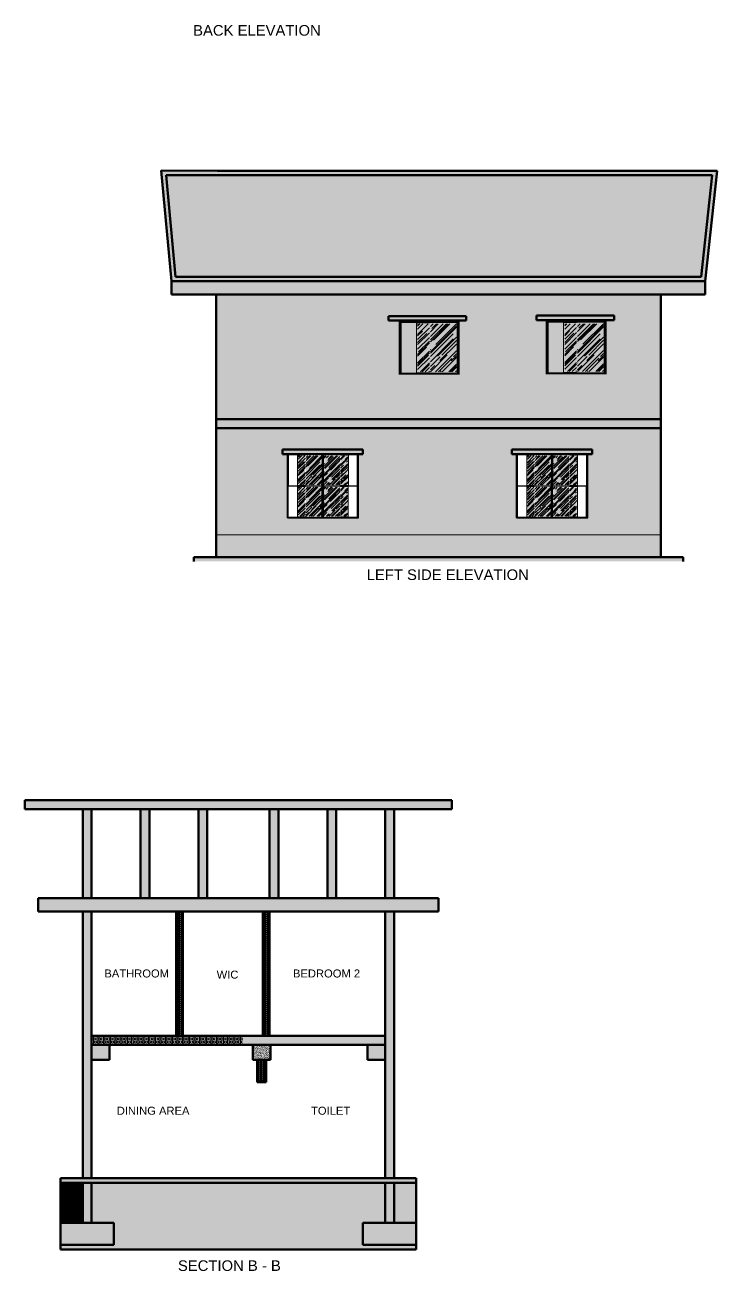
# Model space of a CAD drawing. Header units: millimetres. Extents: x -18002 to 19000, y -38859 to 21000.
# Drawn here: x -5034 to 10529, y -38726 to -10708 of the extents above; entities that cross this region are included whole.
import ezdxf

# ---------------------------------------------------------------- set-up
doc = ezdxf.new("R2010")
doc.units = ezdxf.units.MM
for name, color, linetype, lineweight in [('A Anno Text', 6, 'Continuous', 25), ('A Glaz', 4, 'Continuous', 25), ('A Wall', 7, 'Continuous', 50), ('hatch', 8, 'Continuous', 0), ('TEXT', 250, 'Continuous', 0)]:
    doc.layers.add(name, color=color, linetype=linetype, lineweight=lineweight)
for name, color, linetype, lineweight, true_color in [('elevation', 7, 'Continuous', 25, 0xf5f3c7), ('UNDER', 7, 'Continuous', 25, 0xdfc3a4), ('wall elev', 7, 'Continuous', 0, 0x9d5420)]:
    doc.layers.add(name, color=color, linetype=linetype, lineweight=lineweight, true_color=true_color)
doc.styles.get("Standard").update_dxf_attribs({"font": 'arial.ttf'})
pattern_1 = [(90, (-13176.35, -26221.85), (-127, 8e-15), []), (90, (-13144.6, -26221.85), (-127, 8e-15), []), (0, (-13176.35, -26221.85), (0, 127), [-31.75, 31.75]), (0, (-13176.35, -26190.1), (0, 127), [-31.75, 31.75]), (0, (-13176.35, -26158.35), (0, 127), [31.75, -31.75]), (0, (-13176.35, -26126.6), (0, 127), [31.75, -31.75]), (90, (-13112.85, -26221.85), (-127, 8e-15), [31.75, -31.75]), (90, (-13081.1, -26221.85), (-127, 8e-15), [31.75, -31.75])]
pattern_2 = [(0, (-30825.644, -26221.845), (0, 44.45), []), (0, (-30825.644, -26199.62), (0, 44.45), [22.225, -11.1125])]

msp = doc.modelspace()

# ---------------------------------------------------------------- hatches: boundary and pattern name
at = {"layer": 'A Glaz', "lineweight": 25}
h = msp.add_hatch(dxfattribs=at)
h.set_pattern_fill('ANSI31', color=256, scale=0.25, angle=45, style=0)
h.set_pattern_definition([(90, (855721.3368, -270996.2198), (-0.79375, 9e-17), [])])
h.paths.add_polyline_path([(4693, -17406), (4693, -18531), (3424, -18531), (3424, -17406)])
h.paths.add_polyline_path([(4084, -18506), (4084, -17431), (4668, -17431), (4668, -18506)])
h.paths.add_polyline_path([(4730, -17369), (3387, -17369), (3387, -18569), (4730, -18569)])
h.paths.add_polyline_path([(4084, -18506), (4084, -17431), (4668, -17431), (4668, -18506)])
h = msp.add_hatch(dxfattribs=at)
h.set_pattern_fill('ANSI31', color=256, scale=0.25, angle=45, style=0)
h.set_pattern_definition([(90, (859028.22375, -270991.2377), (-0.79375, 9e-17), [])])
h.paths.add_polyline_path([(8000, -17401), (8000, -18526), (6731, -18526), (6731, -17401)])
h.paths.add_polyline_path([(7390, -18501), (7390, -17426), (7975, -17426), (7975, -18501)])
h.paths.add_polyline_path([(8037, -17364), (6693, -17364), (6693, -18564), (8037, -18564)])
h.paths.add_polyline_path([(7390, -18501), (7390, -17426), (7975, -17426), (7975, -18501)])
at = {"layer": 'A Glaz', "lineweight": 25, "ltscale": 20}
h = msp.add_hatch(color=256, dxfattribs=at)
h.set_gradient(color1=(185, 220, 233), one_color=1, tint=1, name='SPHERICAL')
h.paths.add_polyline_path([(4059, -17431), (3796, -17431), (3796, -18506), (4059, -18506)])
at = {"layer": 'A Glaz', "lineweight": 15}
h = msp.add_hatch(dxfattribs=at)
h.set_pattern_fill('AR-RROOF', color=256, scale=6.25, angle=45, style=0)
h.set_pattern_definition([(45, (-219125.84, -60762.22), (134.70384, 359.21024), [2381.25, -317.5, 793.75, -158.75]), (45, (-219032.67, -60556.8), (-261.54996, 37.04356), [476.25, -52.3875, 952.5, -119.0625]), (45, (-219165.12, -60610.67), (508.507003, 658.926293), [1270, -222.25, 635, -158.75])])
h.paths.add_polyline_path([(4059, -17431), (3796, -17431), (3796, -18506), (4059, -18506)])
h.paths.add_polyline_path([(4668, -17431), (4084, -17431), (4084, -18506), (4668, -18506)])
at = {"layer": 'A Glaz', "lineweight": 25, "ltscale": 20}
h = msp.add_hatch(color=256, dxfattribs=at)
h.set_gradient(color1=(185, 220, 233), one_color=1, tint=1, name='SPHERICAL')
h.paths.add_polyline_path([(4668, -17431), (4084, -17431), (4084, -18506), (4668, -18506)])
h = msp.add_hatch(color=256, dxfattribs=at)
h.set_gradient(color1=(185, 220, 233), one_color=1, tint=1, name='SPHERICAL')
h.paths.add_polyline_path([(7365, -17426), (7102, -17426), (7102, -18501), (7365, -18501)])
at = {"layer": 'A Glaz', "lineweight": 15}
h = msp.add_hatch(dxfattribs=at)
h.set_pattern_fill('AR-RROOF', color=256, scale=6.25, angle=45, style=0)
h.set_pattern_definition([(45, (-215818.95, -60757.23), (134.70384, 359.21024), [2381.25, -317.5, 793.75, -158.75]), (45, (-215725.78, -60551.81), (-261.54996, 37.04356), [476.25, -52.3875, 952.5, -119.0625]), (45, (-215858.24, -60605.69), (508.507003, 658.926293), [1270, -222.25, 635, -158.75])])
h.paths.add_polyline_path([(7365, -17426), (7102, -17426), (7102, -18501), (7365, -18501)])
h.paths.add_polyline_path([(7975, -17426), (7390, -17426), (7390, -18501), (7975, -18501)])
at = {"layer": 'A Glaz', "lineweight": 25, "ltscale": 20}
h = msp.add_hatch(color=256, dxfattribs=at)
h.set_gradient(color1=(185, 220, 233), one_color=1, tint=1, name='SPHERICAL')
h.paths.add_polyline_path([(7975, -17426), (7390, -17426), (7390, -18501), (7975, -18501)])
at = {"layer": 'A Glaz', "lineweight": 25}
h = msp.add_hatch(dxfattribs=at)
h.set_pattern_fill('ANSI31', color=256, scale=0.151293, angle=45, style=0)
h.set_pattern_definition([(90, (516673.83243, -173849.08856), (-0.48035425155, 5e-17), [])])
h.paths.add_polyline_path([(1656, -20384), (1656, -21065), (889, -21065), (889, -20384)])
h.paths.add_polyline_path([(1288, -21050), (1288, -20399), (1641, -20399), (1641, -21050)])
h.paths.add_polyline_path([(1679, -20361), (866, -20361), (866, -21087), (1679, -21087)])
h.paths.add_polyline_path([(1288, -21050), (1288, -20399), (1641, -20399), (1641, -21050)])
at = {"layer": 'A Glaz', "lineweight": 25, "ltscale": 20}
h = msp.add_hatch(color=256, dxfattribs=at)
h.set_gradient(color1=(185, 220, 233), one_color=1, tint=1, name='SPHERICAL')
h.paths.add_polyline_path([(1272, -20399), (1113, -20399), (1113, -21050), (1272, -21050)])
at = {"layer": 'A Glaz', "lineweight": 15}
h = msp.add_hatch(dxfattribs=at)
h.set_pattern_fill('AR-RROOF', color=256, scale=3.782317, angle=45, style=0)
h.set_pattern_definition([(45, (-133792.19, -46621.63), (81.51882, 217.38352), [1441.06275, -192.1417, 480.35425, -96.07085]), (45, (-133735.81, -46497.31), (-158.28237, 22.41768), [288.21255, -31.7034, 576.4251, -72.05314]), (45, (-133815.97, -46529.92), (307.733544, 398.762893), [768.5668, -134.4992, 384.2834, -96.07085])])
h.paths.add_polyline_path([(1272, -20399), (1113, -20399), (1113, -21050), (1272, -21050)])
h.paths.add_polyline_path([(1641, -20399), (1288, -20399), (1288, -21050), (1641, -21050)])
at = {"layer": 'A Glaz', "lineweight": 25, "ltscale": 20}
h = msp.add_hatch(color=256, dxfattribs=at)
h.set_gradient(color1=(185, 220, 233), one_color=1, tint=1, name='SPHERICAL')
h.paths.add_polyline_path([(1641, -20399), (1288, -20399), (1288, -21050), (1641, -21050)])
at = {"layer": 'A Glaz', "lineweight": 25}
h = msp.add_hatch(dxfattribs=at)
h.set_pattern_fill('ANSI31', color=256, scale=0.151293, angle=45, style=0)
h.set_pattern_definition([(90, (516729.3681, -173849.474), (-0.48035425155, 5e-17), [])])
h.paths.add_polyline_path([(1680, -20384), (1680, -21065), (2447, -21065), (2447, -20384)])
h.paths.add_polyline_path([(2048, -21050), (2048, -20399), (1695, -20399), (1695, -21050)])
h.paths.add_polyline_path([(1657, -20362), (2470, -20362), (2470, -21088), (1657, -21088)])
h.paths.add_polyline_path([(2048, -21050), (2048, -20399), (1695, -20399), (1695, -21050)])
at = {"layer": 'A Glaz', "lineweight": 25, "ltscale": 20}
h = msp.add_hatch(color=256, dxfattribs=at)
h.set_gradient(color1=(185, 220, 233), one_color=1, tint=1, name='SPHERICAL')
h.paths.add_polyline_path([(1695, -20399), (2048, -20399), (2048, -21050), (1695, -21050)])
at = {"layer": 'A Glaz', "lineweight": 15}
h = msp.add_hatch(dxfattribs=at)
h.set_pattern_fill('AR-RROOF', color=256, scale=3.782317, angle=45, style=0)
h.set_pattern_definition([(45, (-133736.66, -46622.01), (81.51882, 217.38352), [1441.06275, -192.1417, 480.35425, -96.07085]), (45, (-133680.28, -46497.7), (-158.28237, 22.41768), [288.21255, -31.7034, 576.4251, -72.05314]), (45, (-133760.435, -46530.304), (307.733544, 398.762893), [768.5668, -134.4992, 384.2834, -96.07085])])
h.paths.add_polyline_path([(2063, -20399), (2223, -20399), (2223, -21050), (2063, -21050)])
h.paths.add_polyline_path([(1695, -20399), (2048, -20399), (2048, -21050), (1695, -21050)])
at = {"layer": 'A Glaz', "lineweight": 25, "ltscale": 20}
h = msp.add_hatch(color=256, dxfattribs=at)
h.set_gradient(color1=(185, 220, 233), one_color=1, tint=1, name='SPHERICAL')
h.paths.add_polyline_path([(2063, -20399), (2223, -20399), (2223, -21050), (2063, -21050)])
at = {"layer": 'A Glaz', "lineweight": 25}
h = msp.add_hatch(dxfattribs=at)
h.set_pattern_fill('ANSI31', color=256, scale=0.151293, angle=45, style=0)
h.set_pattern_definition([(90, (521827.2919, -173849.08856), (-0.48035425155, 5e-17), [])])
h.paths.add_polyline_path([(6810, -20384), (6810, -21065), (6042, -21065), (6042, -20384)])
h.paths.add_polyline_path([(6441, -21050), (6441, -20399), (6795, -20399), (6795, -21050)])
h.paths.add_polyline_path([(6832, -20361), (6019, -20361), (6019, -21087), (6832, -21087)])
h.paths.add_polyline_path([(6441, -21050), (6441, -20399), (6795, -20399), (6795, -21050)])
at = {"layer": 'A Glaz', "lineweight": 25, "ltscale": 20}
h = msp.add_hatch(color=256, dxfattribs=at)
h.set_gradient(color1=(185, 220, 233), one_color=1, tint=1, name='SPHERICAL')
h.paths.add_polyline_path([(6426, -20399), (6267, -20399), (6267, -21050), (6426, -21050)])
at = {"layer": 'A Glaz', "lineweight": 15}
h = msp.add_hatch(dxfattribs=at)
h.set_pattern_fill('AR-RROOF', color=256, scale=3.782317, angle=45, style=0)
h.set_pattern_definition([(45, (-128638.735, -46621.63), (81.51882, 217.38352), [1441.06275, -192.1417, 480.35425, -96.07085]), (45, (-128582.35, -46497.31), (-158.28237, 22.41768), [288.21255, -31.7034, 576.4251, -72.05314]), (45, (-128662.51, -46529.92), (307.733544, 398.762893), [768.5668, -134.4992, 384.2834, -96.07085])])
h.paths.add_polyline_path([(6426, -20399), (6267, -20399), (6267, -21050), (6426, -21050)])
h.paths.add_polyline_path([(6795, -20399), (6441, -20399), (6441, -21050), (6795, -21050)])
at = {"layer": 'A Glaz', "lineweight": 25, "ltscale": 20}
h = msp.add_hatch(color=256, dxfattribs=at)
h.set_gradient(color1=(185, 220, 233), one_color=1, tint=1, name='SPHERICAL')
h.paths.add_polyline_path([(6795, -20399), (6441, -20399), (6441, -21050), (6795, -21050)])
at = {"layer": 'A Glaz', "lineweight": 25}
h = msp.add_hatch(dxfattribs=at)
h.set_pattern_fill('ANSI31', color=256, scale=0.151293, angle=45, style=0)
h.set_pattern_definition([(90, (521882.82756, -173849.474), (-0.48035425155, 5e-17), [])])
h.paths.add_polyline_path([(6833, -20384), (6833, -21065), (7601, -21065), (7601, -20384)])
h.paths.add_polyline_path([(7202, -21050), (7202, -20399), (6848, -20399), (6848, -21050)])
h.paths.add_polyline_path([(6810, -20362), (7624, -20362), (7624, -21088), (6810, -21088)])
h.paths.add_polyline_path([(7202, -21050), (7202, -20399), (6848, -20399), (6848, -21050)])
at = {"layer": 'A Glaz', "lineweight": 25, "ltscale": 20}
h = msp.add_hatch(color=256, dxfattribs=at)
h.set_gradient(color1=(185, 220, 233), one_color=1, tint=1, name='SPHERICAL')
h.paths.add_polyline_path([(6848, -20399), (7202, -20399), (7202, -21050), (6848, -21050)])
at = {"layer": 'A Glaz', "lineweight": 15}
h = msp.add_hatch(dxfattribs=at)
h.set_pattern_fill('AR-RROOF', color=256, scale=3.782317, angle=45, style=0)
h.set_pattern_definition([(45, (-128583.2, -46622.01), (81.51882, 217.38352), [1441.06275, -192.1417, 480.35425, -96.07085]), (45, (-128526.82, -46497.7), (-158.28237, 22.41768), [288.21255, -31.7034, 576.4251, -72.05314]), (45, (-128606.976, -46530.304), (307.733544, 398.762893), [768.5668, -134.4992, 384.2834, -96.07085])])
h.paths.add_polyline_path([(7217, -20399), (7376, -20399), (7376, -21050), (7217, -21050)])
h.paths.add_polyline_path([(6848, -20399), (7202, -20399), (7202, -21050), (6848, -21050)])
at = {"layer": 'A Glaz', "lineweight": 25, "ltscale": 20}
h = msp.add_hatch(color=256, dxfattribs=at)
h.set_gradient(color1=(185, 220, 233), one_color=1, tint=1, name='SPHERICAL')
h.paths.add_polyline_path([(7217, -20399), (7376, -20399), (7376, -21050), (7217, -21050)])
at = {"layer": 'A Glaz', "lineweight": 25}
h = msp.add_hatch(dxfattribs=at)
h.set_pattern_fill('ANSI31', color=256, scale=0.151293, angle=45, style=0)
h.set_pattern_definition([(90, (516673.81354, -174552.69566), (-0.48035425155, 5e-17), [])])
h.paths.add_polyline_path([(1656, -21087), (1656, -21768), (888, -21768), (888, -21087)])
h.paths.add_polyline_path([(1288, -21753), (1288, -21103), (1641, -21103), (1641, -21753)])
h.paths.add_polyline_path([(1679, -21065), (866, -21065), (866, -21791), (1679, -21791)])
h.paths.add_polyline_path([(1288, -21753), (1288, -21103), (1641, -21103), (1641, -21753)])
at = {"layer": 'A Glaz', "lineweight": 25, "ltscale": 20}
h = msp.add_hatch(color=256, dxfattribs=at)
h.set_gradient(color1=(185, 220, 233), one_color=1, tint=1, name='SPHERICAL')
h.paths.add_polyline_path([(1272, -21103), (1113, -21103), (1113, -21753), (1272, -21753)])
at = {"layer": 'A Glaz', "lineweight": 15}
h = msp.add_hatch(dxfattribs=at)
h.set_pattern_fill('AR-RROOF', color=256, scale=3.782317, angle=45, style=0)
h.set_pattern_definition([(45, (-133792.21, -47325.23), (81.51882, 217.38352), [1441.06275, -192.1417, 480.35425, -96.07085]), (45, (-133735.83, -47200.92), (-158.28237, 22.41768), [288.21255, -31.7034, 576.4251, -72.05314]), (45, (-133815.99, -47233.526), (307.733544, 398.762893), [768.5668, -134.4992, 384.2834, -96.07085])])
h.paths.add_polyline_path([(1272, -21103), (1113, -21103), (1113, -21753), (1272, -21753)])
h.paths.add_polyline_path([(1641, -21103), (1288, -21103), (1288, -21753), (1641, -21753)])
at = {"layer": 'A Glaz', "lineweight": 25, "ltscale": 20}
h = msp.add_hatch(color=256, dxfattribs=at)
h.set_gradient(color1=(185, 220, 233), one_color=1, tint=1, name='SPHERICAL')
h.paths.add_polyline_path([(1641, -21103), (1288, -21103), (1288, -21753), (1641, -21753)])
at = {"layer": 'A Glaz', "lineweight": 25}
h = msp.add_hatch(dxfattribs=at)
h.set_pattern_fill('ANSI31', color=256, scale=0.151293, angle=45, style=0)
h.set_pattern_definition([(90, (516724.75715, -174552.7419), (-0.48035425155, 5e-17), [])])
h.paths.add_polyline_path([(1675, -21088), (1675, -21768), (2443, -21768), (2443, -21088)])
h.paths.add_polyline_path([(2044, -21753), (2044, -21103), (1690, -21103), (1690, -21753)])
h.paths.add_polyline_path([(1652, -21065), (2465, -21065), (2465, -21791), (1652, -21791)])
h.paths.add_polyline_path([(2044, -21753), (2044, -21103), (1690, -21103), (1690, -21753)])
at = {"layer": 'A Glaz', "lineweight": 25, "ltscale": 20}
h = msp.add_hatch(color=256, dxfattribs=at)
h.set_gradient(color1=(185, 220, 233), one_color=1, tint=1, name='SPHERICAL')
h.paths.add_polyline_path([(1690, -21103), (2044, -21103), (2044, -21753), (1690, -21753)])
at = {"layer": 'A Glaz', "lineweight": 15}
h = msp.add_hatch(dxfattribs=at)
h.set_pattern_fill('AR-RROOF', color=256, scale=3.782317, angle=45, style=0)
h.set_pattern_definition([(45, (-133741.27, -47325.28), (81.51882, 217.38352), [1441.06275, -192.1417, 480.35425, -96.07085]), (45, (-133684.89, -47200.96), (-158.28237, 22.41768), [288.21255, -31.7034, 576.4251, -72.05314]), (45, (-133765.046, -47233.57), (307.733544, 398.762893), [768.5668, -134.4992, 384.2834, -96.07085])])
h.paths.add_polyline_path([(2059, -21103), (2218, -21103), (2218, -21753), (2059, -21753)])
h.paths.add_polyline_path([(1690, -21103), (2044, -21103), (2044, -21753), (1690, -21753)])
at = {"layer": 'A Glaz', "lineweight": 25, "ltscale": 20}
h = msp.add_hatch(color=256, dxfattribs=at)
h.set_gradient(color1=(185, 220, 233), one_color=1, tint=1, name='SPHERICAL')
h.paths.add_polyline_path([(2059, -21103), (2218, -21103), (2218, -21753), (2059, -21753)])
at = {"layer": 'A Glaz', "lineweight": 25}
h = msp.add_hatch(dxfattribs=at)
h.set_pattern_fill('ANSI31', color=256, scale=0.151293, angle=45, style=0)
h.set_pattern_definition([(90, (521827.273, -174552.69566), (-0.48035425155, 5e-17), [])])
h.paths.add_polyline_path([(6810, -21087), (6810, -21768), (6042, -21768), (6042, -21087)])
h.paths.add_polyline_path([(6441, -21753), (6441, -21103), (6795, -21103), (6795, -21753)])
h.paths.add_polyline_path([(6832, -21065), (6019, -21065), (6019, -21791), (6832, -21791)])
h.paths.add_polyline_path([(6441, -21753), (6441, -21103), (6795, -21103), (6795, -21753)])
at = {"layer": 'A Glaz', "lineweight": 25, "ltscale": 20}
h = msp.add_hatch(color=256, dxfattribs=at)
h.set_gradient(color1=(185, 220, 233), one_color=1, tint=1, name='SPHERICAL')
h.paths.add_polyline_path([(6426, -21103), (6267, -21103), (6267, -21753), (6426, -21753)])
at = {"layer": 'A Glaz', "lineweight": 15}
h = msp.add_hatch(dxfattribs=at)
h.set_pattern_fill('AR-RROOF', color=256, scale=3.782317, angle=45, style=0)
h.set_pattern_definition([(45, (-128638.75, -47325.23), (81.51882, 217.38352), [1441.06275, -192.1417, 480.35425, -96.07085]), (45, (-128582.37, -47200.92), (-158.28237, 22.41768), [288.21255, -31.7034, 576.4251, -72.05314]), (45, (-128662.53, -47233.526), (307.733544, 398.762893), [768.5668, -134.4992, 384.2834, -96.07085])])
h.paths.add_polyline_path([(6426, -21103), (6267, -21103), (6267, -21753), (6426, -21753)])
h.paths.add_polyline_path([(6795, -21103), (6441, -21103), (6441, -21753), (6795, -21753)])
at = {"layer": 'A Glaz', "lineweight": 25, "ltscale": 20}
h = msp.add_hatch(color=256, dxfattribs=at)
h.set_gradient(color1=(185, 220, 233), one_color=1, tint=1, name='SPHERICAL')
h.paths.add_polyline_path([(6795, -21103), (6441, -21103), (6441, -21753), (6795, -21753)])
at = {"layer": 'A Glaz', "lineweight": 25}
h = msp.add_hatch(dxfattribs=at)
h.set_pattern_fill('ANSI31', color=256, scale=0.151293, angle=45, style=0)
h.set_pattern_definition([(90, (521878.21663, -174552.7419), (-0.48035425155, 5e-17), [])])
h.paths.add_polyline_path([(6828, -21088), (6828, -21768), (7596, -21768), (7596, -21088)])
h.paths.add_polyline_path([(7197, -21753), (7197, -21103), (6844, -21103), (6844, -21753)])
h.paths.add_polyline_path([(6806, -21065), (7619, -21065), (7619, -21791), (6806, -21791)])
h.paths.add_polyline_path([(7197, -21753), (7197, -21103), (6844, -21103), (6844, -21753)])
at = {"layer": 'A Glaz', "lineweight": 25, "ltscale": 20}
h = msp.add_hatch(color=256, dxfattribs=at)
h.set_gradient(color1=(185, 220, 233), one_color=1, tint=1, name='SPHERICAL')
h.paths.add_polyline_path([(6844, -21103), (7197, -21103), (7197, -21753), (6844, -21753)])
at = {"layer": 'A Glaz', "lineweight": 15}
h = msp.add_hatch(dxfattribs=at)
h.set_pattern_fill('AR-RROOF', color=256, scale=3.782317, angle=45, style=0)
h.set_pattern_definition([(45, (-128587.81, -47325.28), (81.51882, 217.38352), [1441.06275, -192.1417, 480.35425, -96.07085]), (45, (-128531.43, -47200.96), (-158.28237, 22.41768), [288.21255, -31.7034, 576.4251, -72.05314]), (45, (-128611.587, -47233.57), (307.733544, 398.762893), [768.5668, -134.4992, 384.2834, -96.07085])])
h.paths.add_polyline_path([(7212, -21103), (7371, -21103), (7371, -21753), (7212, -21753)])
h.paths.add_polyline_path([(6844, -21103), (7197, -21103), (7197, -21753), (6844, -21753)])
at = {"layer": 'A Glaz', "lineweight": 25, "ltscale": 20}
h = msp.add_hatch(color=256, dxfattribs=at)
h.set_gradient(color1=(185, 220, 233), one_color=1, tint=1, name='SPHERICAL')
h.paths.add_polyline_path([(7212, -21103), (7371, -21103), (7371, -21753), (7212, -21753)])
at = {"layer": 'elevation', "linetype": 'Continuous'}
h = msp.add_hatch(color=256, dxfattribs=at)
h.dxf.hatch_style = 1
h.paths.add_polyline_path([(9263, -19572), (9263, -16772), (-737, -16772), (-737, -19572)])
h.paths.add_polyline_path([(3143, -17353), (3143, -17253), (4887, -17253), (4887, -17353)], flags=16)
h.paths.add_polyline_path([(6471, -17344), (6471, -17244), (8215, -17244), (8215, -17344)], flags=16)
h.paths.add_polyline_path([(9263, -22172), (9263, -19772), (-737, -19772), (-737, -22172)])
h.paths.add_polyline_path([(866, -20358), (760, -20358), (760, -20258), (2564, -20258), (2564, -20358), (2465, -20358), (2465, -21791), (866, -21791)], flags=16)
h.paths.add_polyline_path([(5913, -20358), (5913, -20258), (7717, -20258), (7717, -20358), (7619, -20358), (7619, -21791), (6020, -21791), (6020, -20358)], flags=16)
at = {"layer": 'hatch', "linetype": 'Continuous'}
h = msp.add_hatch(dxfattribs=at)
h.set_pattern_fill('AR-RSHKE', color=256, scale=0.5)
h.set_pattern_definition([(0, (-61736.61, -22771.84), (323.85, 152.4), [76.2, -63.5, 88.9, -38.1, 114.3, -50.8]), (0, (-61660.41, -22765.49), (323.85, 152.4), [63.5, -241.3, 50.8, -76.2]), (0, (-61508.01, -22781.36), (323.85, 152.4), [38.1, -393.7]), (90, (-61736.61, -22771.84), (-107.95, 152.4), [146.05, -463.55]), (90, (-61660.41, -22771.84), (-107.95, 152.4), [142.875, -466.725]), (90, (-61596.91, -22771.84), (-107.95, 152.4), [133.35, -476.25]), (90, (-61508.01, -22781.36), (-107.95, 152.4), [146.05, -463.55]), (90, (-61469.91, -22781.36), (-107.95, 152.4), [146.05, -463.55]), (90, (-61355.61, -22771.84), (-107.95, 152.4), [139.7, -469.9])])
h.paths.add_polyline_path([(-706, -14086), (-1862, -14083), (-1646, -16372), (-737, -16372), (9263, -16372), (10173, -16372), (10417, -14086)])
h = msp.add_hatch(color=256, dxfattribs=at)
h.dxf.hatch_style = 1
h.paths.add_polyline_path([(760, -20258), (760, -20358), (2564, -20358), (2564, -20258)])
h.paths.add_polyline_path([(7717, -20358), (7717, -20258), (5913, -20258), (5913, -20358)])
h.paths.add_polyline_path([(6471, -17244), (6471, -17344), (8215, -17344), (8215, -17244)])
h.paths.add_polyline_path([(4887, -17353), (4887, -17253), (3143, -17253), (3143, -17353)])
h.paths.add_polyline_path([(-737, -19572), (-737, -19772), (9263, -19772), (9263, -19572)])
h.paths.add_polyline_path([(9263, -16772), (10263, -16772), (10263, -16472), (9263, -16472), (-737, -16472), (-1737, -16472), (-1737, -16772), (-737, -16772)])
h = msp.add_hatch(color=256, dxfattribs=at)
h.dxf.hatch_style = 1
h.paths.add_polyline_path([(4566, -28139), (-5034, -28139), (-5034, -28339), (-3734, -28339), (3266, -28339), (4566, -28339)])
h.paths.add_polyline_path([(-3534, -28339), (-3734, -28339), (-3734, -30339), (-3534, -30339)])
h.paths.add_polyline_path([(-2234, -28339), (-2434, -28339), (-2434, -30339), (-2234, -30339)])
h.paths.add_polyline_path([(-934, -28339), (-1134, -28339), (-1134, -30339), (-934, -30339)])
h.paths.add_polyline_path([(666, -28339), (466, -28339), (466, -30339), (666, -30339)])
h.paths.add_polyline_path([(1966, -28339), (1766, -28339), (1766, -30339), (1966, -30339)])
h.paths.add_polyline_path([(3266, -28339), (3066, -28339), (3066, -30339), (3266, -30339)])
h = msp.add_hatch(color=256, dxfattribs=at)
h.dxf.hatch_style = 1
h.paths.add_polyline_path([(-3734, -30339), (-4734, -30339), (-4734, -30639), (-3734, -30639), (-234, -30639), (3266, -30639), (4266, -30639), (4266, -30339), (3266, -30339)])
h = msp.add_hatch(dxfattribs=at)
h.set_pattern_fill('AR-CONC', color=256, scale=0.5)
h.set_pattern_definition([(50, (-13176.35, -26221.845), (91.09233, -7.96954), [9.525, -104.775]), (355, (-13176.35, -26221.845), (-17.6217, 95.52842), [7.62, -83.8203]), (100.45144, (-13168.76, -26222.51), (73.47062, 87.55888), [8.095, -89.04512]), (46.1842, (-13176.35, -26196.45), (135.5395, -21.02116), [14.2875, -157.1625]), (96.63556, (-13165.06, -26198.2), (118.7021, 123.7131), [12.1425, -133.5678]), (351.18415, (-13176.35, -26196.45), (118.7021, 123.7131), [11.43, -125.7299]), (21, (-13163.65, -26202.795), (75.8072, -51.1326), [9.525, -104.775]), (326, (-13163.65, -26202.795), (30.901, 92.094), [7.62, -83.82]), (71.45144, (-13157.33, -26207.06), (106.7082, 40.9614), [8.095, -89.04497]), (37.5, (-13176.35, -26221.845), (1.5443, 42.27752), [0, -82.804, 0, -85.09, 0, -84.1375]), (7.5, (-13176.35, -26221.845), (33.40983, 50.09029), [0, -48.514, 0, -80.899, 0, -32.0675]), (327.5, (-13204.67, -26221.845), (67.7953, -2.86437), [0, -31.75, 0, -99.06, 0, -131.445]), (317.5, (-13217.37, -26221.845), (74.06459, 12.71325), [0, -41.275, 0, -65.786, 0, -93.345])])
h.paths.add_polyline_path([(-3034, -37639), (-3534, -37639), (-3734, -37639), (-4234, -37639), (-4234, -38139), (-3034, -38139)])
h.paths.add_polyline_path([(3766, -37639), (3266, -37639), (3066, -37639), (2566, -37639), (2566, -38139), (3766, -38139)])
h.paths.add_polyline_path([(3266, -36739), (3066, -36739), (3066, -37639), (3266, -37639)])
h.paths.add_polyline_path([(-3534, -36739), (-3734, -36739), (-3734, -37639), (-3534, -37639)])
h.paths.add_polyline_path([(3266, -33639), (3266, -30639), (3066, -30639), (3066, -33639), (3066, -36639), (3266, -36639)])
h.paths.add_polyline_path([(-3534, -33639), (-3534, -30639), (-3734, -30639), (-3734, -33639), (-3734, -36639), (-3534, -36639)])
h = msp.add_hatch(dxfattribs=at)
h.set_pattern_fill('BRASS', color=256, scale=7)
h.set_pattern_definition(pattern_2)
h.paths.add_polyline_path([(-1637, -33439), (-1487, -33439), (-1487, -30639), (-1637, -30639)])
h.paths.add_polyline_path([(313, -33439), (463, -33439), (463, -30639), (313, -30639)])
h = msp.add_hatch(dxfattribs=at)
h.set_pattern_fill('BOX', color=256, scale=5)
h.set_pattern_definition(pattern_1)
h.paths.add_polyline_path([(-134, -33439), (-3534, -33439), (-3534, -33639), (-134, -33639)])
h = msp.add_hatch(dxfattribs=at)
h.set_pattern_fill('BOX', color=256, scale=5)
h.set_pattern_definition([(90, (-30825.64, -26221.85), (-127, 8e-15), []), (90, (-30793.9, -26221.85), (-127, 8e-15), []), (0, (-30825.64, -26221.85), (0, 127), [-31.75, 31.75]), (0, (-30825.64, -26190.1), (0, 127), [-31.75, 31.75]), (0, (-30825.64, -26158.35), (0, 127), [31.75, -31.75]), (0, (-30825.64, -26126.6), (0, 127), [31.75, -31.75]), (90, (-30762.14, -26221.85), (-127, 8e-15), [31.75, -31.75]), (90, (-30730.4, -26221.85), (-127, 8e-15), [31.75, -31.75])])
h.paths.add_polyline_path([(-3534, -33439), (-3534, -33639), (3066, -33639), (3066, -33439)])
h = msp.add_hatch(dxfattribs=at)
h.set_pattern_fill('AR-SAND', color=256)
h.set_pattern_definition([(37.5, (-30825.644, -26221.845), (-1.60003, 48.941324), [0, -38.608, 0, -43.18, 0, -41.275]), (7.5, (-30825.644, -26221.845), (44.95233, 71.68251), [0, -20.828, 0, -34.798, 0, -13.335]), (327.5, (-30856.886, -26221.845), (79.099237, 0.14372), [0, -12.7, 0, -45.72, 0, -59.69]), (317.5, (-30856.886, -26221.845), (76.35565, 22.29293), [0, -6.35, 0, -29.972, 0, -34.29])])
h.paths.add_polyline_path([(-3134, -33639), (-3534, -33639), (-3534, -33974), (-3134, -33974)])
h.paths.add_polyline_path([(2666, -33976), (3066, -33976), (3066, -33639), (2666, -33639)])
h = msp.add_hatch(dxfattribs=at)
h.set_pattern_fill('AR-SAND', color=256, scale=0.5)
h.set_pattern_definition([(37.5, (-12552.005, -26223.82), (-0.800016, 24.470662), [0, -19.304, 0, -21.59, 0, -20.6375]), (7.5, (-12552.005, -26223.82), (22.476164, 35.841255), [0, -10.414, 0, -17.399, 0, -6.6675]), (327.5, (-12567.626, -26223.82), (39.54962, 0.07186), [0, -6.35, 0, -22.86, 0, -29.845]), (317.5, (-12567.626, -26223.82), (38.17782, 11.146466), [0, -3.175, 0, -14.986, 0, -17.145])])
h.paths.add_polyline_path([(490, -33641), (90, -33641), (90, -33976), (490, -33976)])
h = msp.add_hatch(dxfattribs=at)
h.set_pattern_fill('BRASS', color=256, scale=7)
h.set_pattern_definition(pattern_2)
h.paths.add_polyline_path([(190, -34276), (190, -34476), (290, -34476), (390, -34476), (390, -33976), (190, -33976)])
h = msp.add_hatch(dxfattribs=at)
h.set_pattern_fill('BOX', color=256, scale=5)
h.set_pattern_definition(pattern_1)
h.paths.add_polyline_path([(3766, -36739), (3766, -36639), (-4234, -36639), (-4234, -36739)])
at = {"layer": 'TEXT', "linetype": 'Continuous'}
h = msp.add_hatch(color=256, dxfattribs=at)
h.dxf.hatch_style = 1
h.paths.add_polyline_path([(-1237, -22672), (-737, -22672), (9263, -22672), (9763, -22672), (9763, -22772), (9263, -22772), (-737, -22772), (-1237, -22772)])
h.paths.add_polyline_path([(-1971, -13983), (-706, -13986), (10529, -13986), (10263, -16472), (9263, -16472), (-737, -16472), (-1737, -16472)])
h.paths.add_polyline_path([(9263, -16372), (10173, -16372), (10417, -14086), (-706, -14086), (-1862, -14083), (-1646, -16372), (-737, -16372)], flags=16)
at = {"layer": 'UNDER', "linetype": 'Continuous'}
h = msp.add_hatch(dxfattribs=at)
h.set_pattern_fill('EARTH', color=256, scale=10)
h.set_pattern_definition([(0, (-26176.35, -26221.845), (63.5, 63.5), [63.5, -63.5]), (0, (-26176.35, -26198.03), (63.5, 63.5), [63.5, -63.5]), (0, (-26176.35, -26174.22), (63.5, 63.5), [63.5, -63.5]), (90, (-26168.41, -26166.28), (-63.5, 63.5), [63.5, -63.5]), (90, (-26144.6, -26166.28), (-63.5, 63.5), [63.5, -63.5]), (90, (-26120.79, -26166.28), (-63.5, 63.5), [63.5, -63.5])])
h.paths.add_polyline_path([(-3534, -36739), (-3534, -37639), (-3034, -37639), (-3034, -38139), (-4234, -38139), (-4234, -38239), (3766, -38239), (3766, -38139), (2566, -38139), (2566, -37639), (3066, -37639), (3066, -36739)])
h.paths.add_polyline_path([(3766, -36739), (3266, -36739), (3266, -37639), (3766, -37639)], flags=17)
h.paths.add_polyline_path([(-4234, -37639), (-3734, -37639), (-3734, -36739), (-4234, -36739)], flags=0)
h = msp.add_hatch(dxfattribs=at)
h.set_pattern_fill('EARTH', color=256, scale=10)
h.paths.add_polyline_path([(-3734, -36739), (-4234, -36739), (-4234, -37639), (-3734, -37639)])
at = {"layer": 'wall elev', "linetype": 'Continuous'}
h = msp.add_hatch(dxfattribs=at)
h.set_pattern_fill('AR-HBONE', color=256, scale=0.5)
h.set_pattern_definition([(45, (-61736.61, -22771.835), (0, 71.84205), [152.4, -50.8]), (135, (-61700.69, -22735.914), (7e-15, 71.84205), [152.4, -50.8])])
h.paths.add_polyline_path([(-737, -22172), (-737, -22672), (9263, -22672), (9263, -22172)])

# ---------------------------------------------------------------- linework, layer by layer
at = {"layer": 'A Glaz', "lineweight": 20}
for points in [[(4059, -17406), (3771, -17406), (3771, -18531), (4059, -18531)], [(7365, -17401), (7077, -17401), (7077, -18526), (7365, -18526)], [(1272, -20384), (1098, -20384), (1098, -21065), (1272, -21065)], [(2063, -20384), (2238, -20384), (2238, -21065), (2063, -21065)], [(6426, -20384), (6252, -20384), (6252, -21065), (6426, -21065)], [(7217, -20384), (7391, -20384), (7391, -21065), (7217, -21065)], [(1272, -21087), (1098, -21087), (1098, -21768), (1272, -21768)], [(2059, -21088), (2233, -21088), (2233, -21768), (2059, -21768)], [(6426, -21087), (6252, -21087), (6252, -21768), (6426, -21768)], [(7212, -21088), (7387, -21088), (7387, -21768), (7212, -21768)]]:
    msp.add_lwpolyline(points, dxfattribs=at)
at = {"layer": 'A Wall', "linetype": 'Continuous'}
for p, q in [((-1737, -16472), (-1971, -13983)), ((-1971, -13983), (-706, -13986)), ((10529, -13986), (-706, -13986)), ((10263, -16472), (10529, -13986)), ((-1646, -16372), (-1862, -14083)), ((-1862, -14083), (-706, -14086)), ((10417, -14086), (-706, -14086)), ((10173, -16372), (10417, -14086)), ((-737, -16472), (-1737, -16472)), ((-1737, -16472), (-1737, -16772)), ((-737, -16372), (-1646, -16372)), ((9263, -16372), (-737, -16372)), ((9263, -16472), (-737, -16472)), ((9263, -16372), (10173, -16372)), ((9263, -16472), (10263, -16472)), ((10263, -16472), (10263, -16772)), ((-737, -16772), (-1737, -16772)), ((9263, -16772), (-737, -16772)), ((-737, -16772), (-737, -19772)), ((9263, -19772), (9263, -16772)), ((9263, -16772), (10263, -16772)), ((3143, -17253), (4887, -17253)), ((3143, -17253), (3143, -17353)), ((3143, -17353), (4887, -17353)), ((4887, -17253), (4887, -17353)), ((6471, -17244), (8215, -17244)), ((6471, -17244), (6471, -17344)), ((6471, -17344), (8215, -17344)), ((8215, -17244), (8215, -17344)), ((9263, -19572), (-737, -19572)), ((9263, -19772), (-737, -19772)), ((-737, -19772), (-737, -22672)), ((9263, -22672), (9263, -19772)), ((760, -20258), (2564, -20258)), ((760, -20258), (760, -20358)), ((760, -20358), (2564, -20358)), ((2564, -20258), (2564, -20358)), ((5913, -20258), (7717, -20258)), ((5913, -20258), (5913, -20358)), ((5913, -20358), (7717, -20358)), ((7717, -20258), (7717, -20358)), ((-737, -22672), (-1237, -22672)), ((-1237, -22672), (-1237, -22772)), ((9263, -22672), (-737, -22672)), ((9263, -22672), (9763, -22672)), ((9763, -22672), (9763, -22772)), ((-5034, -28339), (-5034, -28139)), ((-5034, -28139), (4566, -28139)), ((4566, -28339), (4566, -28139)), ((-3734, -28339), (-5034, -28339)), ((-3734, -30339), (-3734, -28339)), ((-3734, -28339), (3266, -28339)), ((-3534, -30339), (-3534, -28339)), ((-2434, -30339), (-2434, -28339)), ((-2234, -30339), (-2234, -28339)), ((-1134, -30339), (-1134, -28339)), ((-934, -30339), (-934, -28339)), ((466, -30339), (466, -28339)), ((666, -30339), (666, -28339)), ((1766, -30339), (1766, -28339)), ((1966, -30339), (1966, -28339)), ((3066, -30339), (3066, -28339)), ((3266, -30339), (3266, -28339)), ((3266, -28339), (4566, -28339)), ((-3734, -30339), (-4734, -30339)), ((-4734, -30339), (-4734, -30639)), ((-3734, -30339), (3266, -30339)), ((4038, -30339), (2448, -30339)), ((3266, -30339), (4266, -30339)), ((4266, -30339), (4266, -30639)), ((-3734, -30639), (-4734, -30639)), ((-3734, -33639), (-3734, -30639)), ((-3734, -30639), (3266, -30639)), ((-3734, -30639), (-234, -30639)), ((-3534, -33639), (-3534, -30639)), ((-1637, -33439), (-1637, -30639)), ((-1487, -33439), (-1487, -30639)), ((313, -33439), (313, -30639)), ((463, -33439), (463, -30639)), ((3066, -30639), (3066, -33639)), ((3266, -30639), (3266, -33639)), ((3266, -30639), (4266, -30639)), ((-3534, -33439), (3066, -33439)), ((-3734, -36639), (-3734, -33639)), ((-3534, -36639), (-3534, -33639)), ((-3534, -33639), (3066, -33639)), ((-3534, -33974), (-3534, -33639)), ((-3134, -33974), (-3134, -33639)), ((90, -33976), (90, -33641)), ((490, -33976), (490, -33641)), ((2666, -33976), (2666, -33641)), ((3066, -33639), (3066, -36639)), ((3066, -33976), (3066, -33641)), ((3266, -33639), (3266, -36639)), ((-3534, -33974), (-3134, -33974)), ((90, -33976), (490, -33976)), ((90, -33976), (190, -33976)), ((190, -33976), (190, -34276)), ((390, -34476), (390, -33976)), ((2666, -33976), (3066, -33976)), ((190, -34276), (190, -34476)), ((190, -34476), (290, -34476)), ((290, -34476), (390, -34476)), ((-4234, -36639), (3766, -36639)), ((-4234, -36639), (-4234, -36739)), ((-4234, -36639), (-3734, -36639)), ((-34, -36639), (-534, -36639)), ((3766, -36639), (3766, -36739)), ((-4234, -36739), (3766, -36739)), ((-4234, -36739), (-4234, -38239)), ((-3734, -36739), (-3734, -37639)), ((-3534, -37639), (-3534, -36739)), ((3066, -37639), (3066, -36739)), ((3266, -36739), (3266, -37639)), ((3766, -36739), (3766, -38239)), ((-3734, -37639), (-4234, -37639)), ((-4234, -37639), (-4234, -38139)), ((-3734, -37639), (-3534, -37639)), ((-3534, -37639), (-3034, -37639)), ((-3034, -37639), (-3034, -38139)), ((3066, -37639), (2566, -37639)), ((2566, -37639), (2566, -38139)), ((3266, -37639), (3066, -37639)), ((3266, -37639), (3766, -37639)), ((3766, -37639), (3766, -38139)), ((-4234, -38139), (-3034, -38139)), ((-4234, -38239), (3766, -38239)), ((2566, -38139), (3766, -38139))]:
    msp.add_line(p, q, dxfattribs=at)
at = {"layer": 'elevation', "linetype": 'Continuous'}
for p, q in [((2465, -20362), (866, -20362)), ((866, -20362), (866, -21791)), ((2465, -21791), (2465, -20362)), ((7619, -20362), (6020, -20362)), ((6020, -20362), (6020, -21791)), ((7619, -21791), (7619, -20362)), ((866, -21791), (2465, -21791)), ((6020, -21791), (7619, -21791))]:
    msp.add_line(p, q, dxfattribs=at)
at = {"layer": 'wall elev', "linetype": 'Continuous'}
msp.add_line((9263, -22172), (-737, -22172), dxfattribs=at)

# ---------------------------------------------------------------- texts
at = {"layer": 'A Anno Text'}
for s, height, p in [('BACK ELEVATION', 238.48, (-1252, -10950)), ('LEFT SIDE ELEVATION', 238.48, (2650, -23189)), ('BATHROOM', 180, (-3248, -32125)), ('WIC', 180, (-723, -32151)), ('BEDROOM 2', 180, (993, -32125)), ('DINING AREA', 180, (-2969, -35211)), ('TOILET', 180, (1399, -35211)), ('SECTION B - B', 238.48, (-1594, -38723))]:
    msp.add_text(s, height=height, dxfattribs=at).set_placement(p)

doc.saveas('drawing.dxf')
